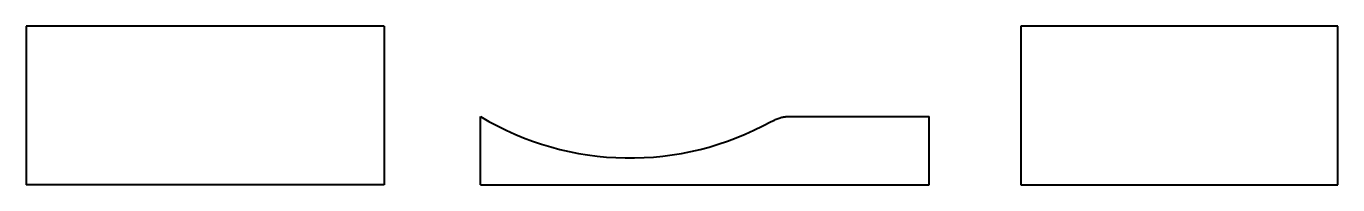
# Model space of a CAD drawing. Header units: millimetres. Extents: x 0 to 3725, y 0 to 450.
import ezdxf

# ---------------------------------------------------------------- set-up
doc = ezdxf.new("R2010")
doc.units = ezdxf.units.MM
doc.linetypes.add('K5LT_BASIC', pattern=[0])

msp = doc.modelspace()

# ---------------------------------------------------------------- linework, layer by layer
at = {"color": 7, "linetype": 'K5LT_BASIC', "lineweight": 40, "true_color": 0xffffff}
for p, q in [((1017, 450), (0, 450)), ((0, 450), (0, 0)), ((1017, 450), (1017, 0)), ((3725, 450), (2825, 450)), ((2825, 450), (2825, 0)), ((3725, 0), (3725, 450)), ((1290, 0), (1290, 193.7)), ((2163.1, 193.7), (2564.1, 193.7)), ((2564.1, 193.7), (2564.1, 194)), ((2564.1, 0), (2564.1, 193.7)), ((1017, 0), (0, 0)), ((1290, 0), (2116, 0)), ((2116, 0), (2163.1, 0)), ((2163.1, 0), (2564.1, 0)), ((2825, 0), (3725, 0))]:
    msp.add_line(p, q, dxfattribs=at)
msp.add_arc((1715, 902), 826, 239.0341, 299.0434, dxfattribs=at)
msp.add_open_spline([(2116, 179.9), (2117.5, 180.5), (2120.4, 181.8), (2125.2, 183.9), (2130.3, 186.1), (2135.6, 188.2), (2140.9, 190), (2145.9, 191.5), (2150.7, 192.6), (2155, 193.3), (2159.2, 193.6), (2161.8, 193.7), (2163.1, 193.7)], degree=3, knots=[0, 0, 0, 0, 1.493243, 2.986486, 4.798164, 6.609842, 8.267668, 9.925494, 11.297776, 12.670057, 13.835029, 15, 15, 15, 15], dxfattribs=at)

doc.saveas('drawing.dxf')
